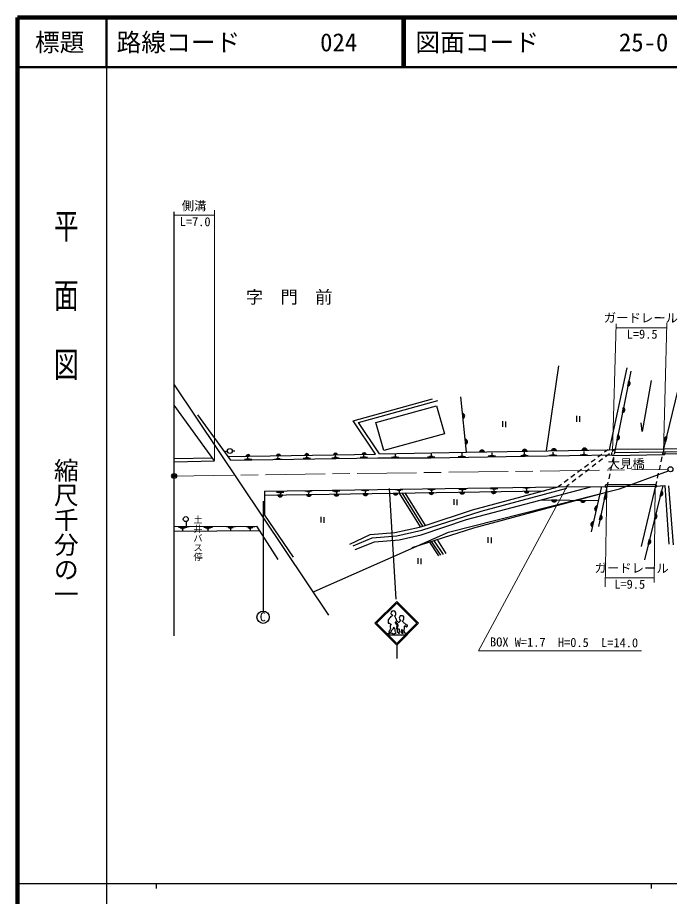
# Model space of a CAD drawing. Units: millimetres, scale not verified. Extents: x 40000 to 680000, y 20000 to 380000.
# Drawn here: x 40000 to 171721, y 202409 to 380000 of the extents above; entities that cross this region are included whole.
import ezdxf
from ezdxf.enums import TextEntityAlignment as Align

# ---------------------------------------------------------------- set-up
doc = ezdxf.new("R2010")
doc.units = ezdxf.units.MM
doc.header["$LTSCALE"] = 1000
doc.header["$PDMODE"] = 32
doc.header["$PDSIZE"] = 500
doc.linetypes.add('CHAIN', pattern=[18.5, 12, -1.5, 3.5, -1.5])
for name, color, linetype, lineweight in [('M-BGD', 7, 'Continuous', 25), ('M-BMK', 2, 'CHAIN', 13), ('M-BMK-SRVR', 3, 'Continuous', 25), ('M-STR-HTXT', 7, 'Continuous', 13), ('M-STR-STR1', 1, 'Continuous', 25), ('M-STR-STRC', 7, 'Continuous', 25), ('M-TTL', 2, 'Continuous', 140), ('M-TTL-BAND', 7, 'Continuous', 25), ('M-TTL-LINE', 7, 'Continuous', 50)]:
    doc.layers.add(name, color=color, linetype=linetype, lineweight=lineweight)
for name, color, linetype in [('M-BMK-HTXT', 7, 'Continuous'), ('M-OTRS', 6, 'Continuous'), ('M-TTL-TXT', 7, 'Continuous')]:
    doc.layers.add(name, color=color, linetype=linetype)
doc.styles.add('@ＭＳ ゴシック', font='')
doc.styles.add('ＭＳ ゴシック', font='')
doc.styles.get('@ＭＳ ゴシック').set_extended_font_data('@MS Gothic')
doc.styles.get('ＭＳ ゴシック').set_extended_font_data('MS Gothic')

msp = doc.modelspace()

# ---------------------------------------------------------------- hatches: boundary and pattern name
at = {"layer": 'M-BGD'}
for points in [[(163318, 305541, 0.74336), (163499, 306576)], [(162248, 300207, 0.74336), (162429, 301242)], [(130014, 298987, 0.74336), (129908, 300033)], [(130567, 293800, 0.74336), (130446, 294844)], [(161137, 294622, 0.74336), (161318, 295657)], [(171178, 295295, 0.74336), (170941, 294271)], [(86991, 291394, 0.74336), (86151, 291374)], [(93128, 291483, 0.74336), (92287, 291463)], [(98883, 291584, 0.74336), (98042, 291564)], [(104657, 291669, 0.74336), (103817, 291649)], [(110456, 291768, 0.74336), (109616, 291748)], [(134384, 292217, 0.74336), (133334, 292207)], [(142991, 292380, 0.74336), (141940, 292369)], [(148901, 292495, 0.74336), (147850, 292484)], [(155088, 292602, 0.74336), (154038, 292592)], [(135729, 284219, 0.74336), (136780, 284229)], [(142355, 284317, 0.74336), (143406, 284328)], [(169861, 283320, 0.74336), (170099, 284344)], [(92552, 283544, 0.74336), (93602, 283554)], [(98346, 283644, 0.74336), (99397, 283655)], [(103921, 283717, 0.74336), (104972, 283727)], [(109796, 283806, 0.74336), (110846, 283816)], [(115870, 283918, 0.74336), (116920, 283928)], [(123083, 284031, 0.74336), (124133, 284041)], [(129310, 284123, 0.74336), (130361, 284134)], [(147913, 282525, 0.74336), (148964, 282535)], [(153722, 282460, 0.74336), (154773, 282445)], [(158547, 282659, 0.74336), (158785, 283683)], [(157118, 281282, 0.74336), (156880, 280258)], [(157619, 278480, 0.74336), (157857, 279503)], [(168710, 278648, 0.74336), (168948, 279671)], [(156372, 278124, 0.74336), (156134, 277101)], [(167454, 273582, 0.74336), (167692, 274606)]]:
    msp.add_hatch(color=256, dxfattribs=at).paths.add_polyline_path(points)

# ---------------------------------------------------------------- linework, layer by layer
for p, q in [((146906, 292547), (149378, 309647)), ((163103, 309209), (159575, 292681)), ((163914, 308555), (160750, 292768)), ((170572, 292886), (174088, 307274)), ((71640, 305812), (102853, 259264)), ((163318, 305541), (163499, 306576)), ((168053, 306657), (166221, 296372)), ((107806, 298512), (123834, 302982)), ((108877, 298148), (124905, 302618)), ((130733, 292158), (129558, 303363)), ((79793, 290462), (71637, 301655)), ((112417, 298148), (124632, 301537)), ((124632, 301537), (126277, 295855)), ((162248, 300207), (162429, 301242)), ((83085, 290560), (76397, 299732)), ((112305, 291791), (107806, 298512)), ((130014, 298987), (129908, 300033)), ((137974, 298435), (137974, 297273)), ((138594, 298380), (138594, 297219)), ((152937, 299494), (152937, 298332)), ((153558, 299439), (153558, 298278)), ((113113, 291840), (108877, 298148)), ((114012, 292516), (112417, 298148)), ((166221, 296372), (166009, 298133)), ((126277, 295855), (114012, 292516)), ((130567, 293800), (130446, 294844)), ((161137, 294622), (161318, 295657)), ((171178, 295295), (170941, 294271)), ((81891, 292348), (82390, 292379)), ((82068, 292359), (82390, 292379)), ((82527, 291323), (112305, 291791)), ((83388, 292440), (83888, 292471)), ((83388, 292440), (83711, 292460)), ((86991, 291394), (86151, 291374)), ((86523, 290844), (86534, 291260)), ((93128, 291483), (92287, 291463)), ((92624, 290898), (92635, 291314)), ((98883, 291584), (98042, 291564)), ((98428, 291088), (98438, 291504)), ((104657, 291669), (103817, 291649)), ((104221, 291158), (104232, 291574)), ((110456, 291768), (109616, 291748)), ((109684, 291253), (110330, 291253)), ((109954, 291253), (109965, 291669)), ((113113, 291840), (130733, 292158)), ((116223, 291337), (116430, 291337)), ((116335, 291337), (116335, 291804)), ((122828, 291255), (124306, 291255)), ((123256, 291360), (123902, 291360)), ((123496, 291067), (142570, 291348)), ((123500, 291448), (123708, 291448)), ((123613, 291448), (123613, 291916)), ((129046, 291290), (130525, 291290)), ((129474, 291395), (130121, 291395)), ((129719, 291483), (129927, 291483)), ((129831, 291483), (129831, 291950)), ((130733, 292158), (159575, 292681)), ((134384, 292217), (133334, 292207)), ((135102, 291416), (136581, 291416)), ((135530, 291521), (136177, 291521)), ((135775, 291609), (135983, 291609)), ((135888, 291609), (135888, 292077)), ((141674, 291532), (143153, 291532)), ((142991, 292380), (141940, 292369)), ((142102, 291636), (142749, 291636)), ((142347, 291725), (142555, 291725)), ((142460, 291725), (142460, 292192)), ((142570, 291348), (160505, 291651)), ((147467, 291553), (148945, 291553)), ((148901, 292495), (147850, 292484)), ((147895, 291658), (148541, 291658)), ((148139, 291746), (148347, 291746)), ((148252, 291746), (148252, 292213)), ((153680, 291638), (155159, 291638)), ((155088, 292602), (154038, 292592)), ((154108, 291743), (154755, 291743)), ((154353, 291831), (154561, 291831)), ((154466, 291831), (154466, 292298)), ((158067, 291741), (157264, 291145)), ((159295, 292655), (158628, 292159)), ((159579, 291872), (158785, 291264)), ((159575, 292681), (160750, 292768)), ((160750, 292768), (160135, 292297)), ((160337, 291520), (170560, 291683)), ((170284, 291831), (181324, 292034)), ((170425, 292220), (175458, 292288)), ((170572, 292886), (174978, 292945)), ((71630, 290260), (79793, 290462)), ((71631, 290895), (79371, 291041)), ((83085, 290560), (112766, 291025)), ((85825, 290739), (87304, 290739)), ((86253, 290844), (86899, 290844)), ((91926, 290794), (93405, 290794)), ((92354, 290898), (93000, 290898)), ((97730, 290983), (99208, 290983)), ((98158, 291088), (98804, 291088)), ((103523, 291054), (105002, 291054)), ((103951, 291158), (104598, 291158)), ((109256, 291148), (110735, 291148)), ((112766, 291025), (123496, 291067)), ((115550, 291144), (117029, 291144)), ((115978, 291249), (116625, 291249)), ((155339, 289712), (154536, 289116)), ((156703, 290727), (155900, 290130)), ((156879, 289806), (156085, 289198)), ((158229, 290839), (157435, 290231)), ((153975, 288698), (153172, 288101)), ((154179, 287739), (153385, 287131)), ((155529, 288772), (154735, 288165)), ((161621, 284741), (171558, 288399)), ((151247, 286669), (150444, 286072)), ((152611, 287683), (151808, 287086)), ((152829, 286706), (152035, 286098)), ((89919, 284269), (89873, 279423)), ((89912, 283512), (146378, 284379)), ((89919, 284269), (149216, 285158)), ((99530, 284276), (98051, 284276)), ((99102, 284171), (98456, 284171)), ((98832, 284171), (98821, 283755)), ((105143, 284267), (103665, 284267)), ((104715, 284163), (104069, 284163)), ((104445, 284163), (104435, 283747)), ((110981, 284453), (109502, 284453)), ((110553, 284348), (109906, 284348)), ((110283, 284348), (110272, 283933)), ((117869, 284556), (116390, 284556)), ((117441, 284451), (116795, 284451)), ((117197, 284363), (116989, 284363)), ((117084, 284363), (117084, 283896)), ((124408, 284637), (122929, 284637)), ((123980, 284532), (123333, 284532)), ((123735, 284444), (123527, 284444)), ((123622, 284444), (123622, 283977)), ((127053, 276029), (161621, 284741)), ((130632, 284663), (129153, 284663)), ((130204, 284558), (129558, 284558)), ((129960, 284470), (129752, 284470)), ((129847, 284470), (129847, 284003)), ((130696, 278596), (155846, 285189)), ((131951, 280519), (149216, 285158)), ((133708, 280268), (150973, 284907)), ((137039, 284777), (135560, 284777)), ((135729, 284219), (136780, 284229)), ((136611, 284672), (135965, 284672)), ((136366, 284584), (136159, 284584)), ((136254, 284584), (136254, 284117)), ((143608, 284983), (142129, 284983)), ((142355, 284317), (143406, 284328)), ((143180, 284878), (142534, 284878)), ((142936, 284790), (142728, 284790)), ((142823, 284790), (142823, 284323)), ((149883, 285654), (149216, 285158)), ((149216, 285158), (159099, 285229)), ((151479, 285673), (150864, 285202)), ((158017, 285221), (155898, 276078)), ((159087, 285173), (157384, 277162)), ((159026, 285630), (168823, 285647)), ((168913, 285385), (166007, 273131)), ((170370, 285433), (166699, 270451)), ((168891, 285284), (170814, 285415)), ((169861, 283320), (170099, 284344)), ((170814, 285415), (171587, 273557)), ((171502, 285407), (172507, 273487)), ((93797, 284044), (92318, 284044)), ((92552, 283544), (93602, 283554)), ((93369, 283939), (92723, 283939)), ((93099, 283939), (93088, 283524)), ((98346, 283644), (99397, 283655)), ((103921, 283717), (104972, 283727)), ((109796, 283806), (110846, 283816)), ((115870, 283918), (116920, 283928)), ((117076, 283929), (121329, 277071)), ((117644, 283938), (121822, 277201)), ((118277, 283948), (122372, 277346)), ((123083, 284031), (124133, 284041)), ((128174, 282681), (128174, 281519)), ((128795, 282626), (128795, 281465)), ((129310, 284123), (130361, 284134)), ((132222, 276868), (159013, 284077)), ((145826, 282563), (157386, 282426)), ((147913, 282525), (148964, 282535)), ((153722, 282460), (154773, 282445)), ((158547, 282659), (158785, 283683)), ((89607, 282255), (89607, 260072)), ((157118, 281282), (156880, 280258)), ((89873, 279423), (95686, 270985)), ((101293, 279106), (101293, 277944)), ((101914, 279052), (101914, 277890)), ((121657, 276389), (133708, 280268)), ((122372, 277346), (131951, 280519)), ((157619, 278480), (157857, 279503)), ((168710, 278648), (168948, 279671)), ((71622, 277193), (88249, 277234)), ((72527, 277059), (74269, 277039)), ((74046, 278103), (74046, 277176)), ((74046, 277176), (74701, 277176)), ((77629, 277057), (79371, 277037)), ((82233, 277138), (83976, 277119)), ((86174, 277127), (87916, 277107)), ((88249, 277234), (92596, 270493)), ((116256, 275936), (121245, 277049)), ((121245, 277049), (122372, 277346)), ((121565, 275466), (130696, 278596)), ((156372, 278124), (156134, 277101)), ((71622, 276229), (88860, 276346)), ((72860, 276883), (73878, 276883)), ((73114, 276746), (73539, 276740)), ((73319, 276728), (73332, 276277)), ((77962, 276881), (78980, 276881)), ((78216, 276744), (78640, 276739)), ((78421, 276726), (78434, 276275)), ((82566, 276962), (83584, 276962)), ((82821, 276825), (83245, 276820)), ((83026, 276807), (83039, 276356)), ((86507, 276951), (87525, 276951)), ((86761, 276814), (87185, 276808)), ((86966, 276796), (86979, 276345)), ((99920, 264050), (127053, 276029)), ((107146, 273587), (111227, 275524)), ((111227, 275524), (116256, 275936)), ((111639, 274865), (116669, 275277)), ((116669, 275277), (121657, 276389)), ((117122, 274494), (121565, 275466)), ((119713, 272889), (132222, 276868)), ((107823, 273224), (111639, 274865)), ((108247, 272525), (112093, 274082)), ((112093, 274082), (117122, 274494)), ((123254, 273978), (125074, 271263)), ((123628, 274078), (125447, 271363)), ((124152, 274202), (125971, 271487)), ((124824, 274427), (126537, 271732)), ((135060, 275002), (135060, 273840)), ((135681, 274948), (135681, 273786)), ((167454, 273582), (167692, 274606)), ((120891, 270766), (120891, 269604)), ((121512, 270712), (121512, 269550))]:
    msp.add_line(p, q, dxfattribs=at)
for centre, radius in [((82889, 292410), 500), ((73991, 278649), 500), ((89611, 258822), 1250)]:
    msp.add_circle(centre, radius, dxfattribs=at)
for centre, radius, start, end in [((163252, 306086), 549, 276.83204, 63.33493), ((162183, 300751), 549, 276.83204, 63.33493), ((129803, 299494), 549, 292.54237, 79.04526), ((130349, 294303), 549, 293.35677, 79.85966), ((161072, 295167), 549, 276.83204, 63.33493), ((171214, 294748), 549, 93.75983, 240.26272), ((86574, 291258), 439, 18.13763, 164.64052), ((92711, 291346), 439, 18.13763, 164.64052), ((98466, 291448), 439, 18.13763, 164.64052), ((104240, 291533), 439, 18.13763, 164.64052), ((110039, 291631), 439, 18.13763, 164.64052), ((133861, 292054), 549, 17.31185, 163.81474), ((142467, 292216), 549, 17.31185, 163.81474), ((148377, 292332), 549, 17.31185, 163.81474), ((154565, 292439), 549, 17.31185, 163.81474), ((160330, 291847), 326, 132.46295, 271.30372), ((170557, 292009), 326, 270.51553, 49.3563), ((136253, 284382), 549, 197.31185, 343.81474), ((142879, 284481), 549, 197.31185, 343.81474), ((159029, 285304), 326, 90.51553, 229.3563), ((168830, 285321), 326, 312.46295, 91.30372), ((169826, 283868), 549, 273.65386, 60.15675), ((93075, 283707), 549, 197.31185, 343.81474), ((98870, 283808), 549, 197.31185, 343.81474), ((104445, 283880), 549, 197.31185, 343.81474), ((110319, 283969), 549, 197.31185, 343.81474), ((116394, 284081), 549, 197.31185, 343.81474), ((123607, 284194), 549, 197.31185, 343.81474), ((129834, 284286), 549, 197.31185, 343.81474), ((148437, 282688), 549, 197.31185, 343.81474), ((154250, 282611), 549, 195.93648, 342.43937), ((158512, 283207), 549, 273.65386, 60.15675), ((157153, 280734), 549, 93.65386, 240.15675), ((157584, 279027), 549, 273.65386, 60.15675), ((168675, 279195), 549, 273.65386, 60.15675), ((156407, 277577), 549, 93.65386, 240.15675), ((167419, 274130), 549, 273.65386, 60.15675)]:
    msp.add_arc(centre, radius, start, end, dxfattribs=at)
at = {"layer": 'M-BMK'}
msp.add_line((71629, 287364), (171437, 288718), dxfattribs=at)
at = {"layer": 'M-BMK-SRVR'}
for p, q in [((71629, 287364), (71661, 340741)), ((71609, 255045), (71629, 287364))]:
    msp.add_line(p, q, dxfattribs=at)
for centre in [(71629, 287364), (171937, 288724)]:
    msp.add_circle(centre, 500, dxfattribs=at)
msp.add_point((71629, 287364), dxfattribs=at)
at = {"layer": 'M-OTRS'}
msp.add_point((71629, 287364), dxfattribs=at)
at = {"layer": 'M-STR-HTXT'}
for p, q in [((79776, 290514), (79776, 341050)), ((71621, 340100), (79769, 340100)), ((160201, 292216), (160933, 318093)), ((170525, 292123), (171176, 318251)), ((160911, 317321), (171152, 317321)), ((151161, 285593), (133142, 252063)), ((159086, 285201), (158710, 264967)), ((168852, 285294), (168652, 265811)), ((158743, 266767), (168479, 266767)), ((133142, 252063), (166045, 252063))]:
    msp.add_line(p, q, dxfattribs=at)
at = {"layer": 'M-STR-STR1'}
for p, q in [((160750, 292768), (160538, 291803)), ((160600, 292086), (170425, 292220)), ((160750, 292768), (170572, 292886)), ((170572, 292886), (170358, 291916)), ((160389, 291119), (160175, 290143)), ((169839, 289573), (169623, 288596)), ((170206, 291233), (169991, 290256)), ((159662, 287798), (159448, 286821)), ((160025, 289459), (159811, 288482)), ((169472, 287913), (169256, 286937)), ((159298, 286137), (159087, 285173)), ((169105, 286253), (168891, 285284)), ((159099, 285229), (168830, 285321))]:
    msp.add_line(p, q, dxfattribs=at)
at = {"layer": 'M-STR-STRC'}
for p, q in [((115111, 284807), (116428, 262500)), ((112202, 257599), (116614, 262012)), ((112541, 257599), (116614, 261672)), ((116614, 262012), (121026, 257599)), ((116614, 261672), (120687, 257599)), ((116614, 253187), (112202, 257599)), ((116614, 253526), (112541, 257599)), ((121026, 257599), (116614, 253187)), ((120687, 257599), (116614, 253526)), ((116614, 253187), (116614, 250462))]:
    msp.add_line(p, q, dxfattribs=at)
for points in [[(114852, 255289), (118381, 255293), (118609, 255521), (118360, 255525), (118208, 255812), (118115, 256167), (118115, 256379), (118166, 256497), (118208, 256852), (118208, 257013), (118225, 257140), (118343, 257106), (118605, 256911), (118715, 256971), (118816, 257072), (118800, 257216), (118681, 257241), (118445, 257351), (118275, 257529), (118140, 257630), (118013, 257765), (117920, 257901), (117785, 257985), (117827, 258112), (117946, 258205), (117980, 258323), (118047, 258484), (118030, 258678), (118022, 258890), (117988, 259025), (117844, 259067), (117760, 259126), (117548, 259110), (117303, 259076), (117176, 258864), (117134, 258661), (117159, 258484), (117244, 258315), (117405, 258239), (117362, 258129), (117278, 258044), (117176, 257951), (117083, 257850), (117033, 257715), (116838, 257901), (116601, 258197), (116585, 258450), (116424, 258577), (116348, 258847), (116246, 258957), (116187, 259033), (116263, 259101), (116322, 259169), (116432, 259329), (116441, 259642), (116399, 259854), (116246, 260056), (116060, 260116), (115849, 260073), (115612, 260031), (115460, 259862), (115418, 259608), (115502, 259473), (115655, 259372), (115764, 259236), (115764, 259152), (115646, 259050), (115452, 258949), (115274, 258805), (115156, 258611), (115012, 258425), (114919, 258306), (114868, 257867), (114894, 257622), (115173, 257613), (115376, 257453), (115485, 257427), (115418, 257309), (115350, 257241), (115283, 257021), (115316, 256818), (115384, 256539), (115283, 256413), (115198, 256294), (115198, 256159), (115122, 256015), (115114, 255931), (115037, 255855), (115063, 255567), (115066, 255492), (114651, 255489)], [(116301, 257835), (116284, 257671), (116351, 257598), (116447, 257508), (116588, 257384), (116644, 257237), (116667, 257141), (116644, 256989), (116599, 256950), (116622, 256803), (116571, 256685), (116594, 256504), (116689, 256448), (116718, 256189), (116712, 255941), (116740, 255777), (116887, 255755), (116971, 255586), (117090, 255586), (117174, 255546), (117180, 255642), (117084, 255670), (117095, 255884), (117157, 255963), (117169, 256347), (117095, 256414), (116915, 256403), (116864, 256504), (116797, 256538), (116791, 256724), (116813, 256978), (116887, 257164), (116881, 257310), (116791, 257344), (116842, 257463), (116819, 257525), (116678, 257525), (116599, 257558), (116577, 257671), (116554, 257812)], [(116165, 256612), (116075, 256623), (116069, 256696), (116002, 256719), (115867, 256713), (115872, 256476), (115754, 256352), (115579, 256127), (115466, 256003), (115416, 255783), (115348, 255744), (115207, 255648), (115275, 255608), (115511, 255687), (115596, 255636), (115731, 255603), (115771, 255513), (116143, 255490), (116261, 255513), (116487, 255580), (116464, 255676), (116357, 255834), (116295, 256082), (116301, 256341), (116267, 256499), (116255, 256589)], [(117614, 256302), (117597, 256020), (117529, 255986), (117479, 255834), (117614, 255800), (117631, 255591), (117918, 255608), (117924, 255698), (117811, 255698), (117828, 255980), (117873, 256087), (117805, 256200), (117721, 256234), (117698, 256307)]]:
    msp.add_lwpolyline(points, close=True, dxfattribs=at)
at = {"layer": 'M-TTL'}
for p, q in [((40000, 380000), (40000, 20000)), ((680000, 380000), (40000, 380000))]:
    msp.add_line(p, q, dxfattribs=at)
at = {"layer": 'M-TTL-BAND'}
for p, q in [((58000, 370000), (58000, 20000)), ((40000, 205000), (579000, 205000)), ((68000, 205000), (68000, 204000)), ((168000, 205000), (168000, 204000))]:
    msp.add_line(p, q, dxfattribs=at)
at = {"layer": 'M-TTL-LINE'}
for p, q in [((58000, 380000), (58000, 370000)), ((117750, 380000), (117750, 370000)), ((118250, 380000), (118250, 370000)), ((40000, 370000), (680000, 370000))]:
    msp.add_line(p, q, dxfattribs=at)

# ---------------------------------------------------------------- texts
at = {"layer": 'M-BGD', "style": 'ＭＳ ゴシック'}
for s, height, p in [('大見橋', 1833, (159224, 288379)), ('土', 1320, (75542, 277496)), ('井', 1320, (75542, 275606)), ('バ', 1320, (75542, 273716)), ('ス', 1320, (75542, 271826)), ('停', 1320, (75542, 269936)), ('C', 1833, (88932, 257448))]:
    msp.add_text(s, height=height, dxfattribs=at).set_placement(p, align=Align.BOTTOM_LEFT)
at = {"layer": 'M-BMK-HTXT', "style": 'ＭＳ ゴシック'}
msp.add_text('字\u3000門\u3000前', height=2566, dxfattribs=at).set_placement((86129, 321467), align=Align.BOTTOM_LEFT)
at = {"layer": 'M-STR-HTXT', "style": 'ＭＳ ゴシック'}
for s, rotation, p in [('側溝   \u3000\u3000\u3000\u3000\u3000', 359.734, (73156, 340527)), ('L=7.0', 359.734, (72760, 337315)), ('ガードレール', 359.734, (158443, 317894)), ('L=9.5', 359.734, (163082, 314585)), ('ガードレール', 359.734, (156583, 267323)), ('L=9.5', 359.734, (160579, 264052)), ('BOX W=1.7  H=0.5  L=14.0', 359.667, (135465, 252367))]:
    msp.add_text(s, height=1833, rotation=rotation, dxfattribs=at).set_placement(p, align=Align.BOTTOM_LEFT)
at = {"layer": 'M-TTL-BAND', "style": '@ＭＳ ゴシック', "width": 1.4}
msp.add_text('平  面  図', height=3666, rotation=270, dxfattribs=at).set_placement((49777, 306475), align=Align.MIDDLE_RIGHT)
at = {"layer": 'M-TTL-BAND', "style": '@ＭＳ ゴシック'}
msp.add_text('縮尺千分の一', height=3666, rotation=270, dxfattribs=at).set_placement((49777, 261030), align=Align.MIDDLE_RIGHT)
at = {"layer": 'M-TTL-TXT', "style": 'ＭＳ ゴシック'}
msp.add_text('標題', height=3666, dxfattribs=at).set_placement((48500, 375000), align=Align.MIDDLE_CENTER)
for s, p in [('路線コード', (60000, 375000)), ('024', (101142, 375000)), ('図面コード', (120380, 375000)), ('25-0', (161521, 375000))]:
    msp.add_text(s, height=3666, dxfattribs=at).set_placement(p, align=Align.MIDDLE_LEFT)

doc.saveas('drawing.dxf')
